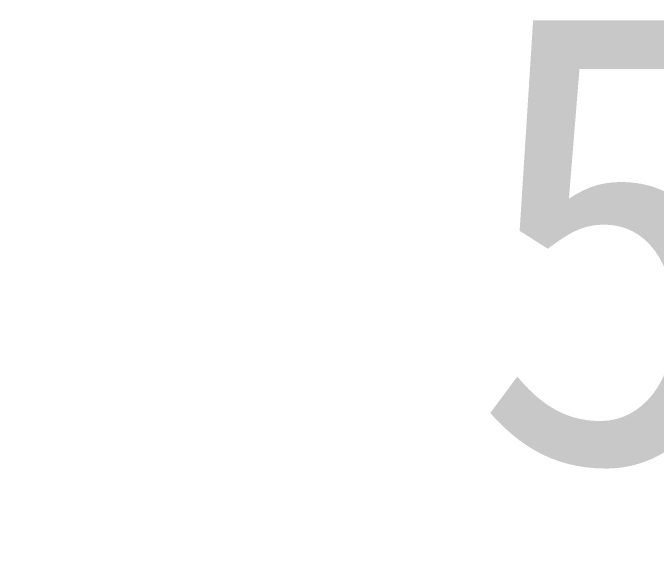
# Model space of a CAD drawing. Header units: millimetres. Extents: x 12262 to 13058, y 1103 to 1809.
# Drawn here: x 12428.5 to 12641.1, y 1623.5 to 1809.3 of the extents above; entities that cross this region are included whole.
import ezdxf
from ezdxf.enums import TextEntityAlignment as Align
from ezdxf.xclip import XClip

# ---------------------------------------------------------------- set-up
doc = ezdxf.new("R2010")
doc.units = ezdxf.units.MM
doc.header["$LTSCALE"] = 10
doc.header["$MEASUREMENT"] = 0
doc.header["$XCLIPFRAME"] = 2
doc.layers.add('TX-PAPR', color=2, linetype='Continuous', plot=False)
doc.layers.add('TZ-BASE', color=253, linetype='Continuous')
doc.styles.get("Standard").update_dxf_attribs({"font": 'GulimChe.ttf'})

# ---------------------------------------------------------------- blocks, each defined once
blk = doc.blocks.new('JD-GJG5SREGSF3')
at = {"layer": 'TZ-BASE'}
for p, q in [((137.17, -157.15), (80.77, 237.65)), ((238.18, -157.07), (183.27, 227.3)), ((339.97, -162.5), (285.76, 216.96))]:
    blk.add_line(p, q, dxfattribs=at)

msp = doc.modelspace()

# ---------------------------------------------------------------- block references
at = {"layer": 'TZ-BASE'}
ref = msp.add_blockref('JD-GJG5SREGSF3', (12347.77, 1481.3), dxfattribs=at)
XClip(ref).set_block_clipping_path([(702.4831646336, 75.0000000057), (697.2310198304, -74.9999999943), (2.6260725488, -75), (-2.6260722576, 75)])

# ---------------------------------------------------------------- texts
at = {"layer": 'TX-PAPR'}
msp.add_text('53', height=150, dxfattribs=at).set_placement((12676.68, 1736.18), align=Align.MIDDLE_CENTER)

doc.saveas('drawing.dxf')
